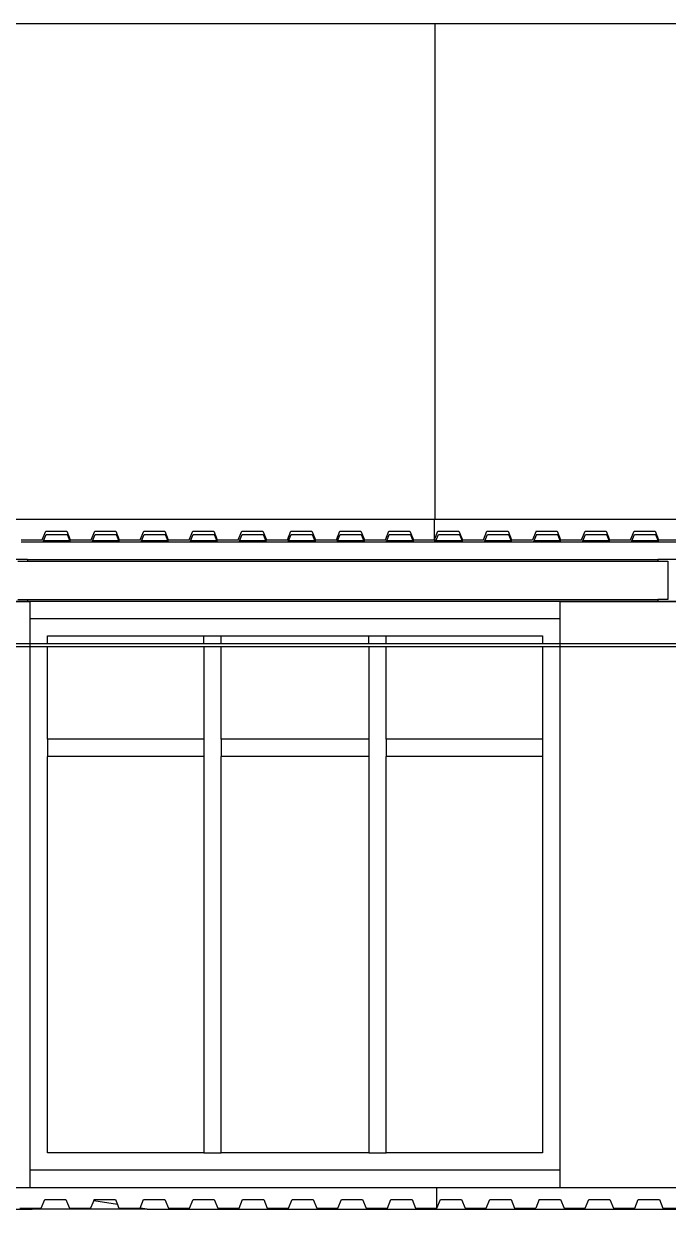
# Model space of a CAD drawing. Extents: x -92 to 92, y -11 to 21.
# Drawn here: x -28.43 to -24.71, y 14.26 to 21.08 of the extents above; entities that cross this region are included whole.
import ezdxf

# ---------------------------------------------------------------- set-up
doc = ezdxf.new("R2010")
doc.units = 0
doc.layers.get('0').update_dxf_attribs({"linetype": 'CONTINUOUS'})

msp = doc.modelspace()

# ---------------------------------------------------------------- linework, layer by layer
for p, q in [((-26.0592, 21.0819), (-29.1658, 21.0819)), ((-26.0592, 21.0819), (-26.0592, 18.231)), ((-22.9527, 21.0819), (-26.0592, 21.0819)), ((-29.1658, 18.231), (-26.0616, 18.231)), ((-26.0616, 18.111), (-26.0616, 18.231)), ((-26.0616, 18.231), (-26.0592, 18.231)), ((-26.0592, 18.231), (-22.955, 18.231)), ((-28.3209, 18.111), (-28.3007, 18.161)), ((-28.3007, 18.161), (-28.1797, 18.161)), ((-28.1797, 18.161), (-28.1595, 18.111)), ((-28.0385, 18.111), (-28.0183, 18.161)), ((-28.0183, 18.161), (-27.8973, 18.161)), ((-27.8973, 18.161), (-27.8771, 18.111)), ((-27.756, 18.111), (-27.7359, 18.161)), ((-27.7359, 18.161), (-27.6148, 18.161)), ((-27.6148, 18.161), (-27.5947, 18.111)), ((-27.4736, 18.111), (-27.4535, 18.161)), ((-27.4535, 18.161), (-27.3324, 18.161)), ((-27.3324, 18.161), (-27.3123, 18.111)), ((-27.1912, 18.111), (-27.171, 18.161)), ((-27.171, 18.161), (-27.05, 18.161)), ((-27.05, 18.161), (-27.0298, 18.111)), ((-26.9088, 18.111), (-26.8886, 18.161)), ((-26.8886, 18.161), (-26.7676, 18.161)), ((-26.7676, 18.161), (-26.7474, 18.111)), ((-26.6264, 18.111), (-26.6062, 18.161)), ((-26.6062, 18.161), (-26.4852, 18.161)), ((-26.4852, 18.161), (-26.465, 18.111)), ((-26.344, 18.111), (-26.3238, 18.161)), ((-26.3238, 18.161), (-26.2028, 18.161)), ((-26.2028, 18.161), (-26.1826, 18.111)), ((-26.0592, 18.1168), (-26.0414, 18.161)), ((-26.0414, 18.161), (-25.9204, 18.161)), ((-25.9204, 18.161), (-25.9002, 18.111)), ((-25.7792, 18.111), (-25.759, 18.161)), ((-25.759, 18.161), (-25.6379, 18.161)), ((-25.6379, 18.161), (-25.6178, 18.111)), ((-25.4766, 18.161), (-25.4967, 18.111)), ((-25.4766, 18.161), (-25.3555, 18.161)), ((-25.3555, 18.161), (-25.3354, 18.111)), ((-25.2143, 18.111), (-25.1942, 18.161)), ((-25.1942, 18.161), (-25.0731, 18.161)), ((-25.0731, 18.161), (-25.0529, 18.111)), ((-24.9319, 18.111), (-24.9117, 18.161)), ((-24.9117, 18.161), (-24.7907, 18.161)), ((-24.7907, 18.161), (-24.7705, 18.111)), ((-28.4419, 18.111), (-28.3209, 18.111)), ((-28.3164, 18.0984), (-28.4417, 18.0984)), ((-28.3164, 18.0984), (-28.316, 18.0995)), ((-28.1593, 18.0984), (-28.3164, 18.0984)), ((-28.316, 18.0995), (-28.3136, 18.1052)), ((-28.1597, 18.0995), (-28.316, 18.0995)), ((-28.3136, 18.1052), (-28.2984, 18.1425)), ((-28.1621, 18.1052), (-28.3136, 18.1052)), ((-28.2984, 18.1425), (-28.1773, 18.1425)), ((-28.1773, 18.1425), (-28.1621, 18.1052)), ((-28.1621, 18.1052), (-28.1597, 18.0995)), ((-28.1597, 18.0995), (-28.1593, 18.0984)), ((-28.1595, 18.111), (-28.0385, 18.111)), ((-28.034, 18.0984), (-28.1593, 18.0984)), ((-28.034, 18.0984), (-28.0335, 18.0995)), ((-27.8769, 18.0984), (-28.034, 18.0984)), ((-28.0335, 18.0995), (-28.0312, 18.1052)), ((-27.8773, 18.0995), (-28.0335, 18.0995)), ((-28.0312, 18.1052), (-28.0159, 18.1425)), ((-27.8797, 18.1052), (-28.0312, 18.1052)), ((-28.0159, 18.1425), (-27.8949, 18.1425)), ((-27.8949, 18.1425), (-27.8797, 18.1052)), ((-27.8797, 18.1052), (-27.8773, 18.0995)), ((-27.8773, 18.0995), (-27.8769, 18.0984)), ((-27.8771, 18.111), (-27.756, 18.111)), ((-27.7516, 18.0984), (-27.8769, 18.0984)), ((-27.7516, 18.0984), (-27.7511, 18.0995)), ((-27.5944, 18.0984), (-27.7516, 18.0984)), ((-27.7511, 18.0995), (-27.7488, 18.1052)), ((-27.5949, 18.0995), (-27.7511, 18.0995)), ((-27.7488, 18.1052), (-27.7335, 18.1425)), ((-27.5972, 18.1052), (-27.7488, 18.1052)), ((-27.7335, 18.1425), (-27.6125, 18.1425)), ((-27.6125, 18.1425), (-27.5972, 18.1052)), ((-27.5972, 18.1052), (-27.5949, 18.0995)), ((-27.5949, 18.0995), (-27.5944, 18.0984)), ((-27.5947, 18.111), (-27.4736, 18.111)), ((-27.4692, 18.0984), (-27.5944, 18.0984)), ((-27.4692, 18.0984), (-27.4687, 18.0995)), ((-27.312, 18.0984), (-27.4692, 18.0984)), ((-27.4687, 18.0995), (-27.4664, 18.1052)), ((-27.3125, 18.0995), (-27.4687, 18.0995)), ((-27.4664, 18.1052), (-27.4511, 18.1425)), ((-27.3148, 18.1052), (-27.4664, 18.1052)), ((-27.4511, 18.1425), (-27.3301, 18.1425)), ((-27.3301, 18.1425), (-27.3148, 18.1052)), ((-27.3148, 18.1052), (-27.3125, 18.0995)), ((-27.3125, 18.0995), (-27.312, 18.0984)), ((-27.3123, 18.111), (-27.1912, 18.111)), ((-27.1868, 18.0984), (-27.312, 18.0984)), ((-27.1868, 18.0984), (-27.1863, 18.0995)), ((-27.0296, 18.0984), (-27.1868, 18.0984)), ((-27.1863, 18.0995), (-27.184, 18.1052)), ((-27.0301, 18.0995), (-27.1863, 18.0995)), ((-27.184, 18.1052), (-27.1687, 18.1425)), ((-27.0324, 18.1052), (-27.184, 18.1052)), ((-27.1687, 18.1425), (-27.0477, 18.1425)), ((-27.0477, 18.1425), (-27.0324, 18.1052)), ((-27.0324, 18.1052), (-27.0301, 18.0995)), ((-27.0301, 18.0995), (-27.0296, 18.0984)), ((-27.0298, 18.111), (-26.9088, 18.111)), ((-26.9043, 18.0984), (-27.0296, 18.0984)), ((-26.9043, 18.0984), (-26.9039, 18.0995)), ((-26.7472, 18.0984), (-26.9043, 18.0984)), ((-26.9039, 18.0995), (-26.9015, 18.1052)), ((-26.7476, 18.0995), (-26.9039, 18.0995)), ((-26.9015, 18.1052), (-26.8863, 18.1425)), ((-26.75, 18.1052), (-26.9015, 18.1052)), ((-26.8863, 18.1425), (-26.7653, 18.1425)), ((-26.7653, 18.1425), (-26.75, 18.1052)), ((-26.75, 18.1052), (-26.7476, 18.0995)), ((-26.7476, 18.0995), (-26.7472, 18.0984)), ((-26.7474, 18.111), (-26.6264, 18.111)), ((-26.6219, 18.0984), (-26.7472, 18.0984)), ((-26.6219, 18.0984), (-26.6215, 18.0995)), ((-26.4648, 18.0984), (-26.6219, 18.0984)), ((-26.6215, 18.0995), (-26.6191, 18.1052)), ((-26.4652, 18.0995), (-26.6215, 18.0995)), ((-26.6191, 18.1052), (-26.6039, 18.1425)), ((-26.4676, 18.1052), (-26.6191, 18.1052)), ((-26.6039, 18.1425), (-26.4828, 18.1425)), ((-26.4828, 18.1425), (-26.4676, 18.1052)), ((-26.4676, 18.1052), (-26.4652, 18.0995)), ((-26.4652, 18.0995), (-26.4648, 18.0984)), ((-26.465, 18.111), (-26.344, 18.111)), ((-26.3395, 18.0984), (-26.4648, 18.0984)), ((-26.3395, 18.0984), (-26.3391, 18.0995)), ((-26.1824, 18.0984), (-26.3395, 18.0984)), ((-26.3391, 18.0995), (-26.3367, 18.1052)), ((-26.1828, 18.0995), (-26.3391, 18.0995)), ((-26.3367, 18.1052), (-26.3215, 18.1425)), ((-26.1852, 18.1052), (-26.3367, 18.1052)), ((-26.3215, 18.1425), (-26.2004, 18.1425)), ((-26.2004, 18.1425), (-26.1852, 18.1052)), ((-26.1852, 18.1052), (-26.1828, 18.0995)), ((-26.1828, 18.0995), (-26.1824, 18.0984)), ((-26.1826, 18.111), (-26.0616, 18.111)), ((-26.0592, 18.0984), (-26.1824, 18.0984)), ((-26.0616, 18.111), (-26.0592, 18.1168)), ((-26.0592, 18.0984), (-26.0592, 18.1168)), ((-26.0571, 18.0984), (-26.0592, 18.0984)), ((-26.0571, 18.0984), (-26.0566, 18.0995)), ((-25.9, 18.0984), (-26.0571, 18.0984)), ((-26.0566, 18.0995), (-26.0543, 18.1052)), ((-25.9004, 18.0995), (-26.0566, 18.0995)), ((-26.0543, 18.1052), (-26.039, 18.1425)), ((-25.9028, 18.1052), (-26.0543, 18.1052)), ((-26.039, 18.1425), (-25.918, 18.1425)), ((-25.918, 18.1425), (-25.9028, 18.1052)), ((-25.9028, 18.1052), (-25.9004, 18.0995)), ((-25.9004, 18.0995), (-25.9, 18.0984)), ((-25.9002, 18.111), (-25.7792, 18.111)), ((-25.7747, 18.0984), (-25.9, 18.0984)), ((-25.7747, 18.0984), (-25.7742, 18.0995)), ((-25.6175, 18.0984), (-25.7747, 18.0984)), ((-25.7742, 18.0995), (-25.7719, 18.1052)), ((-25.618, 18.0995), (-25.7742, 18.0995)), ((-25.7719, 18.1052), (-25.7566, 18.1425)), ((-25.6203, 18.1052), (-25.7719, 18.1052)), ((-25.7566, 18.1425), (-25.6356, 18.1425)), ((-25.6356, 18.1425), (-25.6203, 18.1052)), ((-25.6203, 18.1052), (-25.618, 18.0995)), ((-25.618, 18.0995), (-25.6175, 18.0984)), ((-25.6178, 18.111), (-25.4967, 18.111)), ((-25.4923, 18.0984), (-25.6175, 18.0984)), ((-25.4918, 18.0995), (-25.4923, 18.0984)), ((-25.3351, 18.0984), (-25.4923, 18.0984)), ((-25.4895, 18.1052), (-25.4918, 18.0995)), ((-25.3356, 18.0995), (-25.4918, 18.0995)), ((-25.4742, 18.1425), (-25.4895, 18.1052)), ((-25.3379, 18.1052), (-25.4895, 18.1052)), ((-25.4742, 18.1425), (-25.3532, 18.1425)), ((-25.3532, 18.1425), (-25.3379, 18.1052)), ((-25.3379, 18.1052), (-25.3356, 18.0995)), ((-25.3356, 18.0995), (-25.3351, 18.0984)), ((-25.3354, 18.111), (-25.2143, 18.111)), ((-25.2099, 18.0984), (-25.3351, 18.0984)), ((-25.2099, 18.0984), (-25.2094, 18.0995)), ((-25.0527, 18.0984), (-25.2099, 18.0984)), ((-25.2094, 18.0995), (-25.2071, 18.1052)), ((-25.0532, 18.0995), (-25.2094, 18.0995)), ((-25.2071, 18.1052), (-25.1918, 18.1425)), ((-25.0555, 18.1052), (-25.2071, 18.1052)), ((-25.1918, 18.1425), (-25.0708, 18.1425)), ((-25.0708, 18.1425), (-25.0555, 18.1052)), ((-25.0555, 18.1052), (-25.0532, 18.0995)), ((-25.0532, 18.0995), (-25.0527, 18.0984)), ((-25.0529, 18.111), (-24.9319, 18.111)), ((-24.9274, 18.0984), (-25.0527, 18.0984)), ((-24.9274, 18.0984), (-24.927, 18.0995)), ((-24.7703, 18.0984), (-24.9274, 18.0984)), ((-24.927, 18.0995), (-24.9246, 18.1052)), ((-24.7708, 18.0995), (-24.927, 18.0995)), ((-24.9246, 18.1052), (-24.9094, 18.1425)), ((-24.7747, 18.1052), (-24.9246, 18.1052)), ((-24.9094, 18.1425), (-24.7884, 18.1425)), ((-24.7884, 18.1425), (-24.7747, 18.1091)), ((-24.7747, 18.1091), (-24.7747, 18.1052)), ((-24.7747, 18.1091), (-24.7731, 18.1052)), ((-24.7731, 18.1052), (-24.7747, 18.1052)), ((-24.7731, 18.1052), (-24.7708, 18.0995)), ((-24.7708, 18.0995), (-24.7703, 18.0984)), ((-24.7705, 18.111), (-24.6495, 18.111)), ((-24.645, 18.0984), (-24.7703, 18.0984)), ((-28.4047, 17.9984), (-28.5247, 17.9984)), ((-28.4616, 17.9886), (-28.4047, 17.9886)), ((-28.4047, 17.9984), (-24.7747, 17.9984)), ((-28.4047, 17.9984), (-28.4047, 17.9886)), ((-28.4047, 17.9886), (-24.7747, 17.9886)), ((-24.7747, 17.9984), (-24.7747, 17.9886)), ((-24.6547, 17.9984), (-24.7747, 17.9984)), ((-24.7747, 17.9886), (-24.7178, 17.9886)), ((-24.7178, 17.9886), (-24.7178, 17.7682)), ((-28.3897, 17.7541), (-29.5397, 17.7541)), ((-28.5247, 17.7584), (-28.4047, 17.7584)), ((-28.4616, 17.7682), (-28.4047, 17.7682)), ((-28.4047, 17.7682), (-24.7747, 17.7682)), ((-28.4047, 17.7682), (-28.4047, 17.7584)), ((-28.4047, 17.7584), (-24.7747, 17.7584)), ((-28.3897, 17.6584), (-28.3897, 17.7541)), ((-24.1897, 17.7541), (-25.3397, 17.7541)), ((-25.3397, 17.7541), (-25.3397, 17.6584)), ((-24.7747, 17.7682), (-24.7747, 17.7584)), ((-24.7178, 17.7682), (-24.7747, 17.7682)), ((-24.7747, 17.7584), (-24.6547, 17.7584)), ((-28.3897, 17.5144), (-28.3897, 17.6584)), ((-28.3897, 17.6584), (-25.3397, 17.6584)), ((-25.3397, 17.6584), (-25.3397, 17.5144)), ((-28.2897, 17.5144), (-28.2897, 17.5584)), ((-28.2897, 17.5584), (-27.3897, 17.5584)), ((-27.3897, 17.5584), (-27.2897, 17.5584)), ((-27.3897, 17.5144), (-27.3897, 17.5584)), ((-27.2897, 17.5144), (-27.2897, 17.5584)), ((-27.2897, 17.5584), (-26.4397, 17.5584)), ((-26.4397, 17.5584), (-26.3397, 17.5584)), ((-26.4397, 17.5144), (-26.4397, 17.5584)), ((-26.3397, 17.5144), (-26.3397, 17.5584)), ((-26.3397, 17.5584), (-25.4397, 17.5584)), ((-25.4397, 17.5584), (-25.4397, 17.5144)), ((-29.0445, 17.5144), (-28.3897, 17.5144)), ((-29.0445, 17.4984), (-28.3897, 17.4984)), ((-28.3897, 17.4984), (-28.3897, 17.5144)), ((-28.3897, 17.5144), (-28.2897, 17.5144)), ((-28.3897, 14.4841), (-28.3897, 17.4984)), ((-28.3897, 17.4984), (-28.2897, 17.4984)), ((-28.2897, 17.5144), (-27.3897, 17.5144)), ((-28.2897, 16.9641), (-28.2897, 17.4984)), ((-28.2897, 17.4984), (-27.3897, 17.4984)), ((-27.3897, 17.5144), (-27.2897, 17.5144)), ((-27.3897, 17.4984), (-27.3897, 16.9641)), ((-27.3897, 17.4984), (-27.2897, 17.4984)), ((-27.2897, 17.5144), (-26.4397, 17.5144)), ((-27.2897, 16.9641), (-27.2897, 17.4984)), ((-27.2897, 17.4984), (-26.4397, 17.4984)), ((-26.4397, 17.5144), (-26.3397, 17.5144)), ((-26.4397, 17.4984), (-26.4397, 16.9641)), ((-26.4397, 17.4984), (-26.3397, 17.4984)), ((-26.3397, 17.5144), (-25.4397, 17.5144)), ((-26.3397, 16.9641), (-26.3397, 17.4984)), ((-26.3397, 17.4984), (-25.4397, 17.4984)), ((-25.4397, 17.5144), (-25.3397, 17.5144)), ((-25.4397, 17.4984), (-25.4397, 16.9641)), ((-25.4397, 17.4984), (-25.3397, 17.4984)), ((-25.3397, 17.5144), (-25.3397, 17.4984)), ((-25.3397, 17.5144), (-24.1897, 17.5144)), ((-25.3397, 17.4984), (-25.3397, 14.4841)), ((-25.3397, 17.4984), (-24.1897, 17.4984)), ((-27.3897, 16.9641), (-28.2897, 16.9641)), ((-28.2897, 16.9641), (-28.2897, 16.8641)), ((-27.3897, 16.9641), (-27.3897, 16.8641)), ((-26.4397, 16.9641), (-27.2897, 16.9641)), ((-27.2897, 16.9641), (-27.2897, 16.8641)), ((-26.4397, 16.9641), (-26.4397, 16.8641)), ((-25.4397, 16.9641), (-26.3397, 16.9641)), ((-26.3397, 16.9641), (-26.3397, 16.8641)), ((-25.4397, 16.9641), (-25.4397, 16.8641)), ((-27.3897, 16.8641), (-28.2897, 16.8641)), ((-28.2897, 14.5841), (-28.2897, 16.8641)), ((-27.3897, 16.8641), (-27.3897, 14.5841)), ((-26.4397, 16.8641), (-27.2897, 16.8641)), ((-27.2897, 14.5841), (-27.2897, 16.8641)), ((-26.4397, 16.8641), (-26.4397, 14.5841)), ((-25.4397, 16.8641), (-26.3397, 16.8641)), ((-26.3397, 14.5841), (-26.3397, 16.8641)), ((-25.4397, 16.8641), (-25.4397, 14.5841)), ((-27.3897, 14.5841), (-28.2897, 14.5841)), ((-27.3897, 14.5841), (-27.2897, 14.5841)), ((-26.4397, 14.5841), (-27.2897, 14.5841)), ((-26.4397, 14.5841), (-26.3397, 14.5841)), ((-25.4397, 14.5841), (-26.3397, 14.5841)), ((-25.3397, 14.4841), (-28.3897, 14.4841)), ((-28.3897, 14.3841), (-28.3897, 14.4841)), ((-25.3397, 14.4841), (-25.3397, 14.3841)), ((-29.1812, 14.3841), (-28.3897, 14.3841)), ((-28.3897, 14.3841), (-26.0478, 14.3841)), ((-26.0478, 14.2641), (-26.0478, 14.3841)), ((-26.0478, 14.3841), (-25.3397, 14.3841)), ((-25.3397, 14.3841), (-24.1897, 14.3841)), ((-28.4488, 14.2641), (-28.4132, 14.2641)), ((-28.4132, 14.2641), (-28.3267, 14.2641)), ((-28.3267, 14.2641), (-28.3063, 14.3141)), ((-28.3063, 14.3141), (-28.298, 14.3141)), ((-28.298, 14.3141), (-28.1843, 14.3141)), ((-28.1843, 14.3141), (-28.1749, 14.2911)), ((-28.1749, 14.2911), (-28.1639, 14.2641)), ((-28.1639, 14.2641), (-28.0418, 14.2641)), ((-28.0418, 14.2641), (-28.041, 14.2661)), ((-28.041, 14.2661), (-28.0279, 14.2983)), ((-28.0279, 14.2983), (-28.0244, 14.3069)), ((-28.0244, 14.3069), (-28.0215, 14.3141)), ((-27.8877, 14.2854), (-28.0244, 14.3069)), ((-28.0215, 14.3141), (-27.8994, 14.3141)), ((-27.8994, 14.3141), (-27.8877, 14.2854)), ((-27.8877, 14.2854), (-27.8833, 14.2746)), ((-27.8833, 14.2746), (-27.879, 14.2641)), ((-27.879, 14.2641), (-27.8193, 14.2641)), ((-27.8193, 14.2641), (-27.757, 14.2641)), ((-27.757, 14.2641), (-27.7567, 14.2648)), ((-27.7567, 14.2648), (-27.7366, 14.3141)), ((-27.7162, 14.2584), (-27.7567, 14.2648)), ((-27.7366, 14.3141), (-27.6145, 14.3141)), ((-27.6145, 14.3141), (-27.5942, 14.2641)), ((-27.5942, 14.2641), (-27.4721, 14.2641)), ((-27.4721, 14.2641), (-27.4518, 14.3141)), ((-27.4518, 14.3141), (-27.3297, 14.3141)), ((-27.3297, 14.3141), (-27.3093, 14.2641)), ((-27.3093, 14.2641), (-27.1873, 14.2641)), ((-27.1873, 14.2641), (-27.1669, 14.3141)), ((-27.1669, 14.3141), (-27.0448, 14.3141)), ((-27.0448, 14.3141), (-27.0245, 14.2641)), ((-27.0245, 14.2641), (-26.9024, 14.2641)), ((-26.9024, 14.2641), (-26.882, 14.3141)), ((-26.882, 14.3141), (-26.76, 14.3141)), ((-26.76, 14.3141), (-26.7396, 14.2641)), ((-26.7396, 14.2641), (-26.6175, 14.2641)), ((-26.6175, 14.2641), (-26.5972, 14.3141)), ((-26.5972, 14.3141), (-26.4751, 14.3141)), ((-26.4751, 14.3141), (-26.4548, 14.2641)), ((-26.4548, 14.2641), (-26.3327, 14.2641)), ((-26.3327, 14.2641), (-26.3123, 14.3141)), ((-26.3123, 14.3141), (-26.1903, 14.3141)), ((-26.1903, 14.3141), (-26.1699, 14.2641)), ((-26.1699, 14.2641), (-26.0478, 14.2641)), ((-26.0478, 14.2641), (-26.0275, 14.3141)), ((-26.0275, 14.3141), (-25.9054, 14.3141)), ((-25.9054, 14.3141), (-25.8851, 14.2641)), ((-25.8851, 14.2641), (-25.763, 14.2641)), ((-25.763, 14.2641), (-25.7426, 14.3141)), ((-25.7426, 14.3141), (-25.6205, 14.3141)), ((-25.6205, 14.3141), (-25.6002, 14.2641)), ((-25.6002, 14.2641), (-25.4781, 14.2641)), ((-25.4578, 14.3141), (-25.4781, 14.2641)), ((-25.4578, 14.3141), (-25.3357, 14.3141)), ((-25.3357, 14.3141), (-25.3153, 14.2641)), ((-25.3153, 14.2641), (-25.1933, 14.2641)), ((-25.1933, 14.2641), (-25.1729, 14.3141)), ((-25.1729, 14.3141), (-25.0508, 14.3141)), ((-25.0508, 14.3141), (-25.0305, 14.2641)), ((-25.0305, 14.2641), (-24.9084, 14.2641)), ((-24.9084, 14.2641), (-24.8881, 14.3141)), ((-24.8881, 14.3141), (-24.766, 14.3141)), ((-24.766, 14.3141), (-24.7456, 14.2641)), ((-24.7456, 14.2641), (-24.6235, 14.2641)), ((-28.8843, 14.2584), (-28.3795, 14.2584)), ((-27.9998, 14.2584), (-28.3795, 14.2584)), ((-27.7843, 14.2584), (-27.9998, 14.2584)), ((-27.7162, 14.2584), (-27.7843, 14.2584)), ((-27.7162, 14.2584), (-19.781, 14.2584))]:
    msp.add_line(p, q)

doc.saveas('drawing.dxf')
